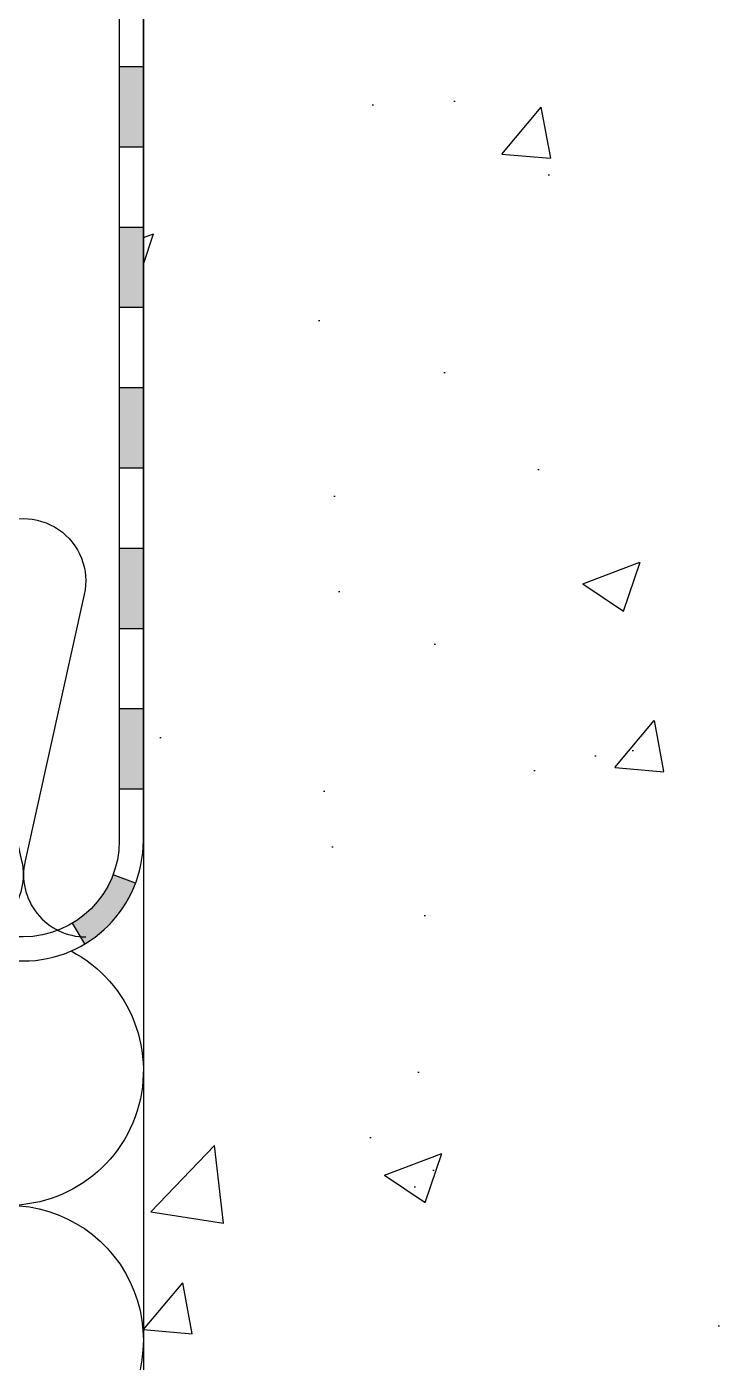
# Model space of a CAD drawing. Header units: millimetres. Extents: x -153 to 2280, y 0 to 724.
# Drawn here: x 2224.92 to 2246.5, y 495.64 to 537.24 of the extents above; entities that cross this region are included whole.
import ezdxf

# ---------------------------------------------------------------- set-up
doc = ezdxf.new("R2010")
doc.units = ezdxf.units.MM
doc.header["$LTSCALE"] = 0.025
doc.header["$MEASUREMENT"] = 0
for name, color, linetype in [('FILL', 253, 'Continuous'), ('FINE', 7, 'Continuous'), ('GOMMA', 80, 'Continuous'), ('MURO', 5, 'Continuous'), ('TRATTEGGI', 140, 'Continuous')]:
    doc.layers.add(name, color=color, linetype=linetype)

msp = doc.modelspace()

# ---------------------------------------------------------------- hatches: boundary and pattern name
at = {"layer": 'FILL'}
h = msp.add_hatch(dxfattribs=at)
h.set_pattern_fill('AR-CONC', color=256, scale=0.1, style=0)
h.set_pattern_definition([(49.99999999999999, (2479.481113829765, 399.4999989433861), (18.2184668996004, -1.593908553890309), [1.905, -20.955]), (355, (2479.481113829765, 399.4999989433861), (-3.524282597566699, 19.105664288218), [1.524, -16.764]), (100.451, (2480.999313829766, 399.367173943386), (14.69425016659592, 17.51166878202919), [1.619, -17.809]), (46.18420000000002, (2479.481113829765, 404.579998943386), (27.10790408921299, -4.204232793272715), [2.857499999999999, -31.43249999999999]), (96.63559999999998, (2481.740103829766, 404.2296489433861), (23.74042344662372, 24.74255558900492), [2.428499999999999, -26.71349999999999]), (351.1840000000001, (2479.481113829765, 404.579998943386), (23.74046058139339, 24.74251178605977), [2.286, -25.146]), (21, (2482.021113829766, 403.3099989433861), (15.16148798353833, -10.22655185167625), [1.905, -20.955]), (326.0000000000001, (2482.021113829766, 403.3099989433861), (6.180202834764708, 18.41879661223193), [1.524, -16.764]), (71.4514, (2483.284563829766, 402.457788943386), (21.34164907701245, 8.192285771605745), [1.619, -17.809]), (37.50000000000001, (2479.481113829765, 399.4999989433861), (0.3088603250591817, 8.455503887315311), [0, -16.5608, 0, -17.018, 0, -16.8275]), (7.499999999999999, (2479.481113829765, 399.4999989433861), (6.681966251030575, 10.01805748181195), [0, -9.7028, 0, -16.1798, 0, -6.413500000000001]), (327.5, (2473.816913829766, 399.4999989433861), (13.55905951668714, -0.5728743992673458), [0, -6.350000000000001, 0, -19.812, 0, -26.289]), (317.5, (2471.276913829766, 399.4999989433861), (14.81291813860181, 2.542649103333302), [0, -8.255, 0, -13.1572, 0, -18.669])])
h.paths.add_polyline_path([(2257.552842023427, 640.2718649294743), (2228.552842023427, 640.2718649294743), (2228.552842023427, 626.5419195599494), (2249.552842023427, 626.5419195599494), (2249.552842023427, 622.5419195599494), (2228.552842023427, 622.5419195599494), (2228.552842023427, 425.1472335129347), (2257.552842023427, 425.1472335129347)])
at = {"layer": 'FINE'}
h = msp.add_hatch(color=256, dxfattribs=at)
h.paths.add_polyline_path([(2226.342284958928, 509.3145649733754), (2226.727145692803, 508.6708397093682, 0.1688696668144729), (2228.308765414637, 510.5586763484372), (2227.607580736395, 510.8248342846305, -0.1688696668144633)])
h.paths.add_polyline_path([(2227.802842023427, 513.4897386996579), (2228.552842023427, 513.4897386996579), (2228.552842023427, 515.9897386996579), (2227.802842023427, 515.9897386996579)])
h.paths.add_polyline_path([(2228.552842023427, 520.9897386996579), (2227.802842023427, 520.9897386996579), (2227.802842023427, 518.4897386996579), (2228.552842023427, 518.4897386996579)])
h.paths.add_polyline_path([(2227.802842023427, 523.4897386996579), (2228.552842023427, 523.4897386996579), (2228.552842023427, 525.9897386996579), (2227.802842023427, 525.9897386996579)])
h.paths.add_polyline_path([(2227.802842023427, 528.4897386996579), (2228.552842023427, 528.4897386996579), (2228.552842023427, 530.9897386996579), (2227.802842023427, 530.9897386996579)])
h.paths.add_polyline_path([(2227.802842023427, 533.4897386996579), (2228.552842023427, 533.4897386996579), (2228.552842023427, 535.9897386996579), (2227.802842023427, 535.9897386996579)])

# ---------------------------------------------------------------- linework, layer by layer
at = {"layer": 'GOMMA'}
for p, q in [((2228.552842023427, 535.9897386996579), (2227.802842023427, 535.9897386996579)), ((2228.552842023427, 533.4897386996579), (2227.802842023427, 533.4897386996579)), ((2228.552842023427, 530.9897386996579), (2227.802842023427, 530.9897386996579)), ((2228.552842023427, 528.4897386996579), (2227.802842023427, 528.4897386996579)), ((2228.552842023427, 525.9897386996579), (2227.802842023427, 525.9897386996579)), ((2228.552842023427, 523.4897386996579), (2227.802842023427, 523.4897386996579)), ((2228.552842023427, 520.9897386996579), (2227.802842023427, 520.9897386996579)), ((2228.552842023427, 518.4897386996579), (2227.802842023427, 518.4897386996579)), ((2228.552842023427, 515.9897386996579), (2227.802842023427, 515.9897386996579)), ((2228.552842023427, 513.4897386996579), (2227.802842023427, 513.4897386996579)), ((2228.308765414637, 510.5586763484371), (2227.607580736395, 510.8248342846305)), ((2226.727145692803, 508.6708397093682), (2226.342284958928, 509.3145649733754))]:
    msp.add_line(p, q, dxfattribs=at)
msp.add_lwpolyline([(2245.552842023427, 620.7919195599494), (2228.802842023427, 620.7919195599494, 0.4142135623730951), (2227.802842023427, 619.7919195599494), (2227.802842023427, 511.8894660294038, -0.4142135623730951), (2224.802842023427, 508.8894660294038), (2191.854126740445, 508.8894660294038), (2191.854126740445, 508.1394660294038), (2224.802842023427, 508.1394660294038, 0.4142135623730951), (2228.552842023427, 511.8894660294038), (2228.552842023427, 619.7919195599493, -0.4142135623730951), (2228.802842023427, 620.0419195599493), (2245.552842023427, 620.0419195599494), (2245.552842023427, 620.7919195599494), (2245.552842023427, 620.0419195599494)], format="xyb", dxfattribs=at)
at = {"layer": 'MURO'}
msp.add_lwpolyline([(2228.552842023427, 640.2718649294743), (2228.552842023427, 626.5419195599494), (2249.552842023427, 626.5419195599494), (2249.552842023427, 620.0419195599494), (2228.552842023427, 620.0419195599494), (2228.552842023427, 425.1472335129347)], dxfattribs=at)
at = {"layer": 'TRATTEGGI'}
for points in [[(2222.877326740445, 508.8894660294054, 0.4806248474865699), (2224.770399911176, 511.2558074928199), (2222.924653569713, 519.5509310267284, -1.25), (2226.710799911176, 519.5509310267284), (2224.865053569713, 511.2558074928199, 0.4806248474865698), (2226.758126740445, 508.8894660294054)], [(2226.298763790964, 508.4507572506021, -0.8775878182750723), (2223.430890803915, 500.6311822402759), (2205.476077959957, 504.6263041914954, 0.4806248474865698), (2200.354126740445, 500.5287432158857)], [(2200.354126740445, 500.5287432158857, 0.4806248474865699), (2205.476077959957, 496.431182240276), (2223.430890803915, 500.4263041914954, -1.25), (2223.430890803915, 492.2311822402761), (2205.476077959957, 496.2263041914956, 0.4806248474865698), (2200.354126740445, 492.1287432158858)]]:
    msp.add_lwpolyline(points, format="xyb", dxfattribs=at)

doc.saveas('drawing.dxf')
